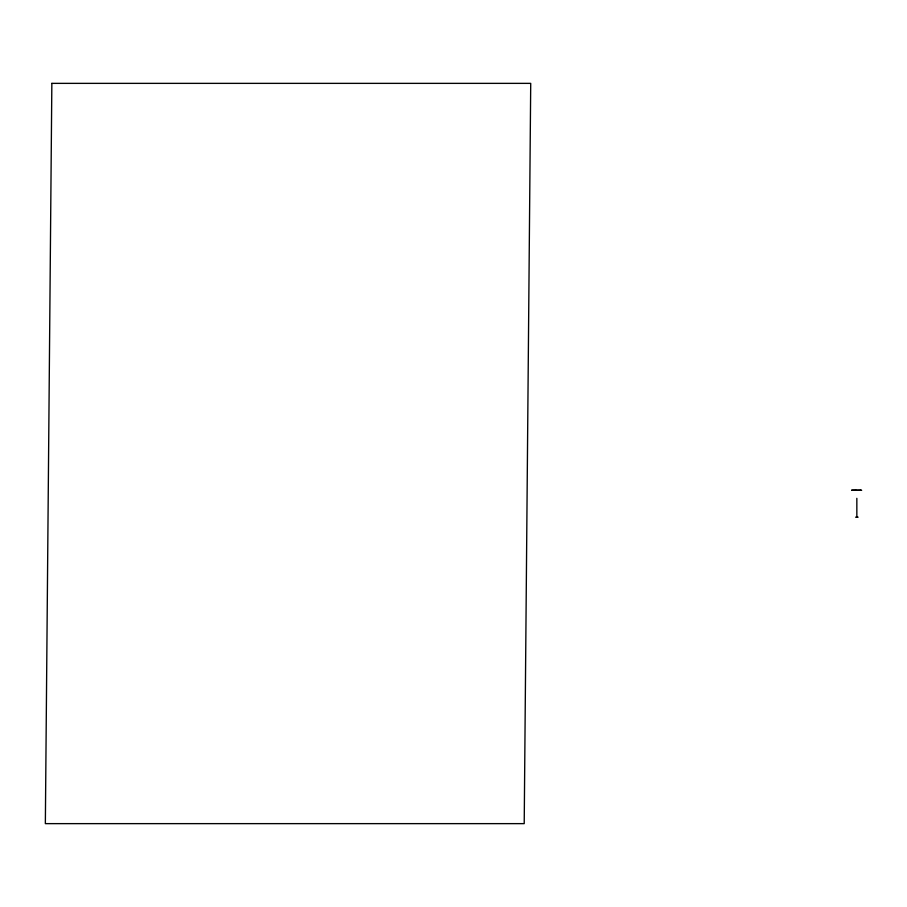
<?xml version="1.0" encoding="UTF-8"?>
<svg xmlns="http://www.w3.org/2000/svg" width="907" height="907" viewBox="0 0 907 907"><rect width="100%" height="100%" fill="white"/><g stroke="black" fill="none" stroke-linecap="round" stroke-linejoin="round"><path stroke-width="1.36" d="M851.684 490.177L861.65 490.313L860.539 490.177M851.684 490.313L855.358 490.177M857.047 490.313L860.324 490.177M855.573 517.183L858.113 517.183M856.843 498.328L856.843 517.183M856.423 490.177L855.607 490.177M51.846 83.365L45.35 823.635L524.212 823.635L530.72 83.365L51.846 83.365"/></g></svg>
